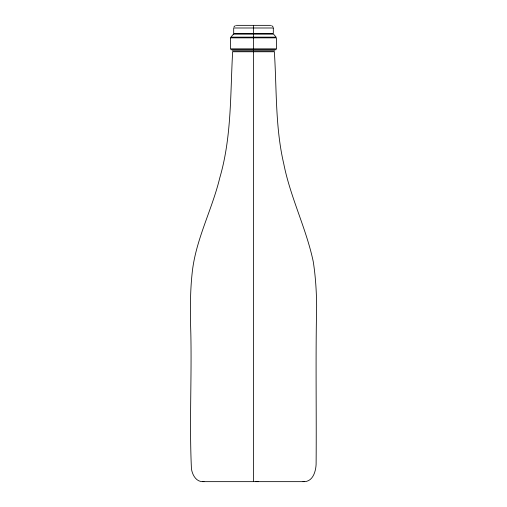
<?xml version="1.0" encoding="UTF-8"?>
<svg xmlns="http://www.w3.org/2000/svg" width="507" height="507" viewBox="0 0 507 507"><rect width="100%" height="100%" fill="white"/><g stroke="black" fill="none" stroke-linecap="round" stroke-linejoin="round"><path stroke-width="0.76" d="M232.612 52.303C230.267 94.264 231.693 137.137 219.765 177.887C212.002 210.132 195.468 240.033 192.128 273.324C189.986 293.185 190.233 313.155 190.822 333.086C191.811 378.317 189.307 423.751 191.45 468.912C192.349 474.723 195.924 481.637 202.616 481.65L253.132 481.65M233.879 27.017L235.362 25.534M202.616 481.65L203.991 481.416M253.868 481.65L304.384 481.65C312.952 481.377 315.766 471.447 316.108 464.361C316.545 411.551 315.519 358.734 316.647 305.936C316.469 291.132 315.544 276.315 313.263 261.675C306.228 228.277 290.397 197.413 283.774 163.85C275.212 127.339 276.778 89.486 274.388 52.303M236.338 25.35L270.662 25.35M230.869 49.724L276.131 49.724M232.238 50.858L274.762 50.858M232.637 51.758L274.363 51.758M255.959 481.358L258.069 481.65M303.009 481.416L304.384 481.65M271.638 25.534L273.121 27.017M253.5 25.356L253.5 481.65M230.622 37.848L230.47 48.862L276.53 48.862L276.378 37.848L230.622 37.848M233.435 34.14L230.881 37.15L276.119 37.15L273.565 34.14L233.435 34.14M273.305 27.993L233.695 27.993L233.695 33.43L273.305 33.43L273.305 27.993"/></g></svg>
